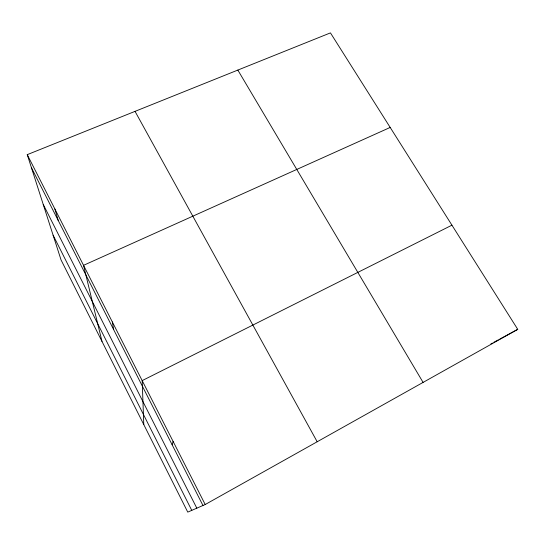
<?xml version="1.0" encoding="UTF-8"?>
<svg xmlns="http://www.w3.org/2000/svg" width="545" height="545" viewBox="0 0 545 545"><rect width="100%" height="100%" fill="white"/><g stroke="black" fill="none" stroke-linecap="round" stroke-linejoin="round"><path stroke-width="0.82" d="M172.145 444.781L173.112 441.43M205.206 504.52L517.75 329.35L330.447 32.884L27.25 154.651L61.047 259.924L187.759 512.116L205.206 504.52L27.25 154.651M490.922 343.861L492.407 343.057M493.893 342.253L498.355 339.842M499.84 339.038L517.75 329.35M451.934 225.174L142.184 380.614L143.785 424.596M390.186 127.441L83.542 265.326L101.99 341.422M237.838 70.08L423.084 382.406M135.044 111.364L317.183 441.757M31.453 167.758L202.972 505.494M43.232 204.429L196.82 508.172M53.103 235.181L191.765 510.372M54.902 209.014L58.199 220.412M112.345 321.952L113.639 329.582"/></g></svg>
